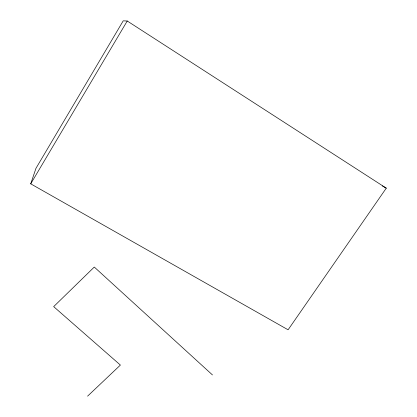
<?xml version="1.0" encoding="UTF-8"?>
<svg xmlns="http://www.w3.org/2000/svg" width="417" height="417" viewBox="0 0 417 417"><rect width="100%" height="100%" fill="white"/><g stroke="black" fill="none" stroke-linecap="round" stroke-linejoin="round"><path stroke-width="0.63" d="M30.722 183.84L35.971 168.301L123.208 20.85L127.242 21.006L386.278 188.161L288.095 329.8L30.722 183.84L127.242 21.006M87.591 396.15L120.398 365.068L53.673 306.631L94.284 267.052L212.472 374.94M382.337 185.946L386.278 188.161"/></g></svg>
